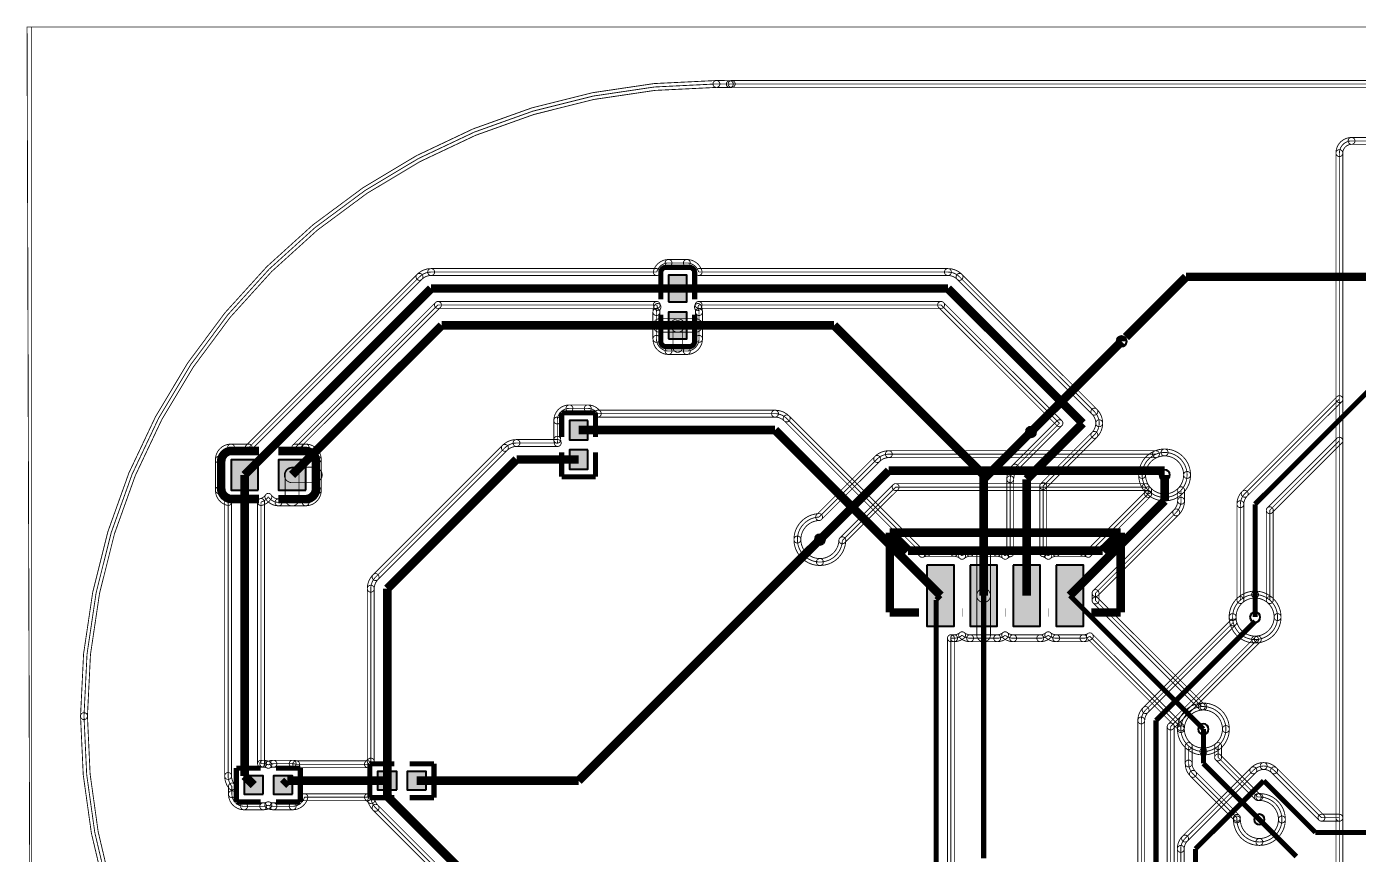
# Model space of a CAD drawing. Header units: millimetres. Extents: x -20.3 to 71.3, y -20.5 to 20.3.
# Drawn here: x -20.33 to 18.89, y -4.05 to 20.33 of the extents above; entities that cross this region are included whole.
import ezdxf

# ---------------------------------------------------------------- set-up
doc = ezdxf.new("R2010")
doc.units = ezdxf.units.MM
for name, color, linetype, true_color in [('Bottom Layer', 7, 'Continuous', 0x0000ff), ('Hole Layer', 7, 'Continuous', 0x222222), ('Top Layer', 7, 'Continuous', 0xff0000), ('Top Silkscreen Layer', 7, 'Continuous', 0xffcc00)]:
    doc.layers.add(name, color=color, linetype=linetype, true_color=true_color)

msp = doc.modelspace()

# ---------------------------------------------------------------- hatches: boundary and pattern name
at = {"layer": 'Top Layer'}
for points in [[(-1.413, 12.215), (-0.873, 12.215), (-0.873, 13.005), (-1.413, 13.005)], [(-1.413, 11.125), (-0.873, 11.125), (-0.873, 11.915), (-1.413, 11.915)], [(-3.794, 8.717), (-4.334, 8.717), (-4.334, 8.151), (-3.794, 8.151)], [(-3.794, 7.851), (-4.334, 7.851), (-4.334, 7.285), (-3.794, 7.285)], [(-13.508, 6.662), (-13.508, 7.562), (-14.308, 7.562), (-14.308, 6.662)], [(-12.108, 6.662), (-12.108, 7.562), (-12.908, 7.562), (-12.908, 6.662)], [(6.204, 4.456), (6.204, 2.656), (7.004, 2.656), (7.004, 4.456)], [(7.474, 4.456), (7.474, 2.656), (8.274, 2.656), (8.274, 4.456)], [(8.744, 4.456), (8.744, 2.656), (9.544, 2.656), (9.544, 4.456)], [(10.014, 4.456), (10.014, 2.656), (10.814, 2.656), (10.814, 4.456)], [(-13.358, -2.302), (-13.358, -1.762), (-13.924, -1.762), (-13.924, -2.302)], [(-12.492, -2.302), (-12.492, -1.762), (-13.058, -1.762), (-13.058, -2.302)], [(-9.421, -2.175), (-9.421, -1.635), (-9.987, -1.635), (-9.987, -2.175)], [(-8.555, -2.175), (-8.555, -1.635), (-9.121, -1.635), (-9.121, -2.175)]]:
    msp.add_hatch(color=256, dxfattribs=at).paths.add_polyline_path(points)

# ---------------------------------------------------------------- linework, layer by layer
at = {"layer": 'Bottom Layer', "const_width": 0.0254}
msp.add_lwpolyline([(-20.32, 20.32), (71.12, 20.32), (71.12, -20.193), (71.247, -20.32), (-20.066, -20.32), (-20.193, -20.447)], close=True, dxfattribs=at)
for points in [[(-18.744, 0, -0.414188), (-0.002, 18.743, -1), (-0.002, 18.54, 0.414188), (-18.54, 0, -1)], [(0, -18.642, -0.414214), (-18.642, 0, -0.414188), (-0.002, 18.642), (0.392, 18.638), (0.392, 18.638, 0.0013), (0.393, 18.638), (0.393, 18.638, 0.0013), (0.395, 18.638, 0.037953), (0.449, 18.642), (49.999, 18.642), (50.166, 18.641, -0.411609), (68.642, 0, -0.414214), (50, -18.642, -0.000105), (49.992, -18.642), (49.96, -18.642), (49.96, -18.642, 0.000262), (49.96, -18.642, 0.004211), (49.954, -18.642), (0, -18.642)], [(-0.003, 18.54, -1), (-0.001, 18.743), (0.393, 18.739, -1), (0.39, 18.536)], [(0.39, 18.536, -1), (0.393, 18.739), (0.393, 18.739, -1), (0.39, 18.536)], [(0.393, 18.536, -0.0013), (0.39, 18.536, -1), (0.393, 18.739, 0.0013), (0.394, 18.739, -1)], [(0.393, 18.536, -1), (0.394, 18.739), (0.394, 18.739, -1), (0.393, 18.536)], [(0.395, 18.536, -0.0013), (0.393, 18.536, -1), (0.394, 18.739, 0.0013), (0.395, 18.739, -1)], [(0.465, 18.541, -0.037953), (0.395, 18.536, -1), (0.395, 18.739, 0.037953), (0.434, 18.742, -1)], [(0.449, 18.54, -1), (0.449, 18.743), (49.999, 18.743, -1), (49.999, 18.54)], [(18.258, 16.603, -0.414214), (18.718, 17.063, -1), (18.718, 16.86, 0.414214), (18.461, 16.603, -1)], [(18.718, 16.86, -1), (18.718, 17.063), (40.718, 17.063, -1), (40.718, 16.86)], [(18.718, 16.86, -1), (18.718, 17.063), (18.718, 17.063, -1), (18.718, 16.86)], [(18.461, 16.603, -1), (18.258, 16.603), (18.258, 16.603, -1), (18.461, 16.603)], [(18.258, 16.603, -1), (18.461, 16.603), (18.461, -11.454, -1), (18.258, -11.454)], [(12.915, 7.818, -0.098826), (13.208, 7.877, -1), (13.208, 7.673, 0.098826), (12.993, 7.63, -1)], [(13.208, 7.877, -0.414214), (13.973, 7.112, -1), (13.769, 7.112, 0.414214), (13.208, 7.673, -1)], [(3.048, 4.544, 0.403833), (3.711, 5.183), (5.281, 6.754), (12.65, 6.754, 0.255366), (13.208, 6.449, 0.414214), (13.871, 7.112, 0.414214), (13.208, 7.775, 0.098826), (12.954, 7.724), (5.08, 7.724), (5.08, 7.724, 0.198912), (4.737, 7.582), (4.737, 7.582), (3.024, 5.87, 0.403833), (2.385, 5.207, 0.414214)], [(3.096, 5.798, -1), (2.953, 5.941), (4.665, 7.654, -1), (4.809, 7.51)], [(4.665, 7.654, -0.198912), (5.08, 7.826, -1), (5.08, 7.623, 0.198912), (4.809, 7.51, -1)], [(4.809, 7.51, -1), (4.665, 7.654), (4.665, 7.654, -1), (4.809, 7.51)], [(5.08, 7.623, -1), (5.08, 7.826), (12.954, 7.826, -1), (12.954, 7.623)], [(5.08, 7.623, -1), (5.08, 7.826), (5.08, 7.826, -1), (5.08, 7.623)], [(13.973, 7.112, -0.414214), (13.208, 6.347, -1), (13.208, 6.551, 0.414214), (13.769, 7.112, -1)], [(3.782, 5.112, -1), (3.639, 5.255), (5.209, 6.826, -1), (5.353, 6.682)], [(5.281, 6.652, -1), (5.281, 6.855), (12.65, 6.855, -1), (12.65, 6.652)], [(13.208, 6.347, -0.255366), (12.565, 6.699, -1), (12.736, 6.809, 0.255366), (13.208, 6.551, -1)], [(2.283, 5.207, -0.403833), (3.021, 5.971, -1), (3.028, 5.768, 0.403833), (2.487, 5.207, -1)], [(3.048, 4.442, -0.414214), (2.283, 5.207, -1), (2.487, 5.207, 0.414214), (3.048, 4.646, -1)], [(3.812, 5.18, -0.403833), (3.048, 4.442, -1), (3.048, 4.646, 0.403833), (3.609, 5.187, -1)], [(12.291, -5.715, 0.414214), (12.954, -6.378, 0.414214), (13.617, -5.715, 0.218054), (13.387, -5.213), (13.387, -0.306), (15.957, 2.263, 0.378482), (16.538, 2.921, 0.414214), (15.875, 3.584, 0.414214), (15.212, 2.921, 0.060322), (15.231, 2.763), (12.648, 0.179), (12.648, 0.179, 0.198912), (12.521, -0.127), (12.521, -5.213, 0.218054)], [(15.11, 2.921, -0.414214), (15.875, 3.686, -1), (15.875, 3.482, 0.414214), (15.314, 2.921, -1)], [(15.875, 3.686, -0.414214), (16.64, 2.921, -1), (16.436, 2.921, 0.414214), (15.875, 3.482, -1)], [(12.72, 0.107, -1), (12.576, 0.251), (15.159, 2.835, -1), (15.303, 2.691)], [(15.133, 2.739, -0.060322), (15.11, 2.921, -1), (15.314, 2.921, 0.060322), (15.33, 2.787, -1)], [(16.64, 2.921, -0.378482), (15.969, 2.162, -1), (15.944, 2.364, 0.378482), (16.436, 2.921, -1)], [(13.459, -0.378, -1), (13.315, -0.235), (15.885, 2.335, -1), (16.029, 2.191)], [(13.586, -0.381, -0.414214), (14.351, 0.384, -1), (14.351, 0.18, 0.414214), (13.79, -0.381, -1)], [(14.351, 0.384, -0.414214), (15.116, -0.381, -1), (14.912, -0.381, 0.414214), (14.351, 0.18, -1)], [(0, -18.743, -0.414214), (-18.744, 0, -1), (-18.54, 0, 0.414214), (0, -18.54, -1)], [(12.419, -0.127, -0.198912), (12.576, 0.251, -1), (12.72, 0.107, 0.198912), (12.622, -0.127, -1)], [(12.72, 0.107, -1), (12.576, 0.251), (12.576, 0.251, -1), (12.72, 0.107)], [(15.339, -3.048, 0.414214), (16.002, -3.711, 0.414214), (16.665, -3.048, 0.414214), (16.002, -2.385, 0.018345), (15.953, -2.387), (14.784, -1.218), (14.784, -0.883, 0.218054), (15.014, -0.381, 0.414214), (14.351, 0.282, 0.414214), (13.688, -0.381, 0.218054), (13.918, -0.883), (13.918, -1.397), (13.918, -1.397, 0.198912), (14.045, -1.703), (14.045, -1.703), (15.341, -2.999, 0.018345)], [(12.419, -0.127, -1), (12.622, -0.127), (12.622, -5.213, -1), (12.419, -5.213)], [(13.489, -5.213, -1), (13.286, -5.213), (13.286, -0.306, -1), (13.489, -0.306)], [(13.851, -0.96, -0.218054), (13.586, -0.381, -1), (13.79, -0.381, 0.218054), (13.984, -0.806, -1)], [(15.116, -0.381, -0.218054), (14.851, -0.96, -1), (14.718, -0.806, 0.218054), (14.912, -0.381, -1)], [(13.816, -0.883, -1), (14.019, -0.883), (14.019, -1.397, -1), (13.816, -1.397)], [(14.886, -1.218, -1), (14.683, -1.218), (14.683, -0.883, -1), (14.886, -0.883)], [(14.712, -1.289, -1), (14.856, -1.146), (16.025, -2.315, -1), (15.882, -2.459)], [(13.816, -1.397, -1), (14.019, -1.397), (14.019, -1.397, -1), (13.816, -1.397)], [(13.973, -1.775, -0.198912), (13.816, -1.397, -1), (14.019, -1.397, 0.198912), (14.117, -1.631, -1)], [(13.973, -1.775, -1), (14.117, -1.631), (14.117, -1.631, -1), (13.973, -1.775)], [(13.973, -1.775, -1), (14.117, -1.631), (15.413, -2.928, -1), (15.269, -3.071)], [(15.946, -2.286, -0.018345), (16.002, -2.283, -1), (16.002, -2.487, 0.018345), (15.961, -2.488, -1)], [(16.002, -2.283, -0.414214), (16.767, -3.048, -1), (16.563, -3.048, 0.414214), (16.002, -2.487, -1)], [(15.237, -3.048, -0.018345), (15.24, -2.992, -1), (15.442, -3.007, 0.018345), (15.441, -3.048, -1)], [(16.002, -3.813, -0.414214), (15.237, -3.048, -1), (15.441, -3.048, 0.414214), (16.002, -3.609, -1)], [(16.767, -3.048, -0.414214), (16.002, -3.813, -1), (16.002, -3.609, 0.414214), (16.563, -3.048, -1)]]:
    msp.add_lwpolyline(points, format="xyb", close=True, dxfattribs=at)
msp.add_lwpolyline([(40.718, 16.961), (18.718, 16.961), (18.718, 16.961, 0.414214), (18.36, 16.603), (18.36, 16.603), (18.36, -11.454, 0.190249)], format="xyb", dxfattribs=at)
at = {"layer": 'Bottom Layer'}
for points, const_width in [([(9.271, 8.382), (11.938, 11.049)], 0.254), ([(11.938, 11.049), (11.938, 11.176)], 0.254), ([(3.048, 5.207), (5.08, 7.239)], 0.254), ([(5.08, 7.239), (13.208, 7.239)], 0.254), ([(12.954, -0.127), (15.875, 2.794)], 0.15), ([(12.954, -5.715), (12.954, -0.127)], 0.15), ([(14.351, -1.397), (14.351, -0.381)], 0.15), ([(16.002, -3.048), (14.351, -1.397)], 0.15)]:
    msp.add_lwpolyline(points, dxfattribs=dict(at, const_width=const_width))
at = {"layer": 'Hole Layer'}
for points in [[(11.786, 11.049, 1), (12.09, 11.049, 1)], [(9.119, 8.382, 1), (9.423, 8.382, 1)], [(13.056, 7.112, 1), (13.36, 7.112, 1)], [(15.723, 2.921, 1), (16.027, 2.921, 1)], [(14.199, -0.381, 1), (14.503, -0.381, 1)], [(15.85, -3.048, 1), (16.154, -3.048, 1)]]:
    msp.add_lwpolyline(points, format="xyb", close=True, dxfattribs=at)
msp.add_lwpolyline([(2.896, 5.207, 1), (3.2, 5.207), (3.2, 5.207, 1), (2.896, 5.207)], format="xyb", dxfattribs=at)
at = {"layer": 'Top Layer', "const_width": 0.0254}
msp.add_lwpolyline([(-20.193, 20.32), (71.247, 20.32), (71.247, -20.32), (-20.066, -20.32), (-20.193, -20.447)], close=True, dxfattribs=at)
for points in [[(-18.744, 0, -0.414188), (-0.002, 18.743, -1), (-0.002, 18.54, 0.414188), (-18.54, 0, -1)], [(0, -18.642, -0.414214), (-18.642, 0, -0.414188), (-0.002, 18.642), (0.392, 18.638), (0.392, 18.638, 0.0013), (0.393, 18.638), (0.393, 18.638, 0.0013), (0.395, 18.638, 0.037953), (0.449, 18.642), (49.999, 18.642), (50.166, 18.641, -0.411609), (68.642, 0, -0.414214), (50, -18.642, -0.000105), (49.992, -18.642), (49.96, -18.642), (49.96, -18.642, 0.000262), (49.96, -18.642, 0.004211), (49.954, -18.642), (0, -18.642)], [(-0.003, 18.54, -1), (-0.001, 18.743), (0.393, 18.739, -1), (0.39, 18.536)], [(0.39, 18.536, -1), (0.393, 18.739), (0.393, 18.739, -1), (0.39, 18.536)], [(0.393, 18.536, -0.0013), (0.39, 18.536, -1), (0.393, 18.739, 0.0013), (0.394, 18.739, -1)], [(0.393, 18.536, -1), (0.394, 18.739), (0.394, 18.739, -1), (0.393, 18.536)], [(0.395, 18.536, -0.0013), (0.393, 18.536, -1), (0.394, 18.739, 0.0013), (0.395, 18.739, -1)], [(0.465, 18.541, -0.037953), (0.395, 18.536, -1), (0.395, 18.739, 0.037953), (0.434, 18.742, -1)], [(0.449, 18.54, -1), (0.449, 18.743), (49.999, 18.743, -1), (49.999, 18.54)], [(18.258, 16.603, -0.414214), (18.718, 17.063, -1), (18.718, 16.86, 0.414214), (18.461, 16.603, -1)], [(18.718, 16.86, -1), (18.718, 17.063), (40.718, 17.063, -1), (40.718, 16.86)], [(18.718, 16.86, -1), (18.718, 17.063), (18.718, 17.063, -1), (18.718, 16.86)], [(18.461, 16.603, -1), (18.258, 16.603), (18.258, 16.603, -1), (18.461, 16.603)], [(18.258, 16.603, -1), (18.461, 16.603), (18.461, 9.348, -1), (18.258, 9.348)], [(-1.858, 13.121, -0.341548), (-1.413, 13.465, -1), (-1.413, 13.262, 0.341548), (-1.661, 13.07, -1)], [(-1.413, 13.262, -1), (-1.413, 13.465), (-0.873, 13.465, -1), (-0.873, 13.262)], [(-1.413, 13.262, -1), (-1.413, 13.465), (-1.413, 13.465, -1), (-1.413, 13.262)], [(-0.873, 13.465, -0.341548), (-0.428, 13.121, -1), (-0.625, 13.07, 0.341548), (-0.873, 13.262, -1)], [(-13.714, 7.848, -1), (-13.858, 7.992), (-8.825, 13.025, -1), (-8.681, 12.881)], [(-8.825, 13.025, -0.198912), (-8.41, 13.197, -1), (-8.41, 12.994, 0.198912), (-8.681, 12.881, -1)], [(-8.681, 12.881, -1), (-8.825, 13.025), (-8.825, 13.025, -1), (-8.681, 12.881)], [(-8.41, 12.994, -1), (-8.41, 13.197), (-1.76, 13.197, -1), (-1.76, 12.994)], [(-8.41, 12.994, -1), (-8.41, 13.197), (-8.41, 13.197, -1), (-8.41, 12.994)], [(-0.526, 12.994, -1), (-0.526, 13.197), (6.821, 13.197, -1), (6.821, 12.994)], [(6.821, 13.197, -0.198912), (7.236, 13.025, -1), (7.092, 12.881, 0.198912), (6.821, 12.994, -1)], [(6.821, 12.994, -1), (6.821, 13.197), (6.821, 13.197, -1), (6.821, 12.994)], [(7.092, 12.881, -1), (7.236, 13.025), (11.21, 9.051, -1), (11.066, 8.907)], [(7.092, 12.881, -1), (7.236, 13.025), (7.236, 13.025, -1), (7.092, 12.881)], [(-12.342, 7.848, -1), (-12.486, 7.992), (-8.281, 12.197, -1), (-8.137, 12.053)], [(-8.209, 12.023, -1), (-8.209, 12.227), (-1.76, 12.227, -1), (-1.76, 12.023)], [(-1.873, 11.915, -0.108489), (-1.83, 12.108, -1), (-1.646, 12.022, 0.108489), (-1.67, 11.915, -1)], [(-1.83, 12.022, -0.044527), (-1.858, 12.099, -1), (-1.661, 12.151, 0.044527), (-1.646, 12.108, -1)], [(-0.428, 12.099, -0.044527), (-0.456, 12.022, -1), (-0.64, 12.108, 0.044527), (-0.625, 12.151, -1)], [(-0.456, 12.108, -0.108489), (-0.413, 11.915, -1), (-0.616, 11.915, 0.108489), (-0.64, 12.022, -1)], [(-0.526, 12.023, -1), (-0.526, 12.227), (6.62, 12.227, -1), (6.62, 12.023)], [(6.548, 12.053, -1), (6.692, 12.197), (10.181, 8.708, -1), (10.037, 8.564)], [(-13.058, -1.404, 0.108449), (-13.208, -1.437, 0.108449), (-13.358, -1.404), (-13.358, -1.404), (-13.423, -1.404), (-13.423, 6.314, 0.190548), (-13.208, 6.466, 0.253508), (-12.908, 6.304), (-12.908, 6.304), (-12.108, 6.304), (-12.108, 6.304, 0.414214), (-11.75, 6.662), (-11.75, 7.562, 0.414214), (-12.108, 7.92), (-12.108, 7.92), (-12.414, 7.92), (-8.209, 12.125), (-1.76, 12.125, 0.044527), (-1.738, 12.065, 0.108489), (-1.771, 11.915), (-1.771, 11.125, 0.414214), (-1.413, 10.767), (-0.873, 10.767), (-0.873, 10.767, 0.414214), (-0.515, 11.125), (-0.515, 11.915, 0.108489), (-0.548, 12.065, 0.044527), (-0.526, 12.125), (6.62, 12.125), (10.109, 8.636), (8.801, 7.328), (8.801, 7.328, 0.198912), (8.659, 6.985), (8.659, 6.985), (8.659, 4.804, 0.119491), (8.509, 4.726, 0.180866), (8.274, 4.814), (8.274, 4.814), (7.474, 4.814), (7.474, 4.814, 0.180866), (7.239, 4.726, 0.180866), (7.004, 4.814), (7.004, 4.814), (6.204, 4.814), (6.204, 4.814, 0.102648), (6.062, 4.785), (2.069, 8.777), (2.069, 8.777, 0.198912), (1.726, 8.919), (1.726, 8.919), (-3.498, 8.919, 0.247475), (-3.794, 9.075), (-4.334, 9.075), (-4.334, 9.075, 0.414214), (-4.692, 8.717), (-4.692, 8.151, 0.069177), (-4.679, 8.053), (-5.894, 8.053), (-5.894, 8.053, 0.198912), (-6.237, 7.911), (-6.237, 7.911), (-10.047, 4.101), (-10.047, 4.101, 0.198912), (-10.189, 3.758), (-10.189, 3.758), (-10.189, -1.339, 0.081705), (-10.273, -1.42), (-12.387, -1.42, 0.075155), (-12.492, -1.404), (-12.492, -1.404), (-13.058, -1.404)], [(-1.67, 11.125, -1), (-1.873, 11.125), (-1.873, 11.915, -1), (-1.67, 11.915)], [(-0.413, 11.125, -1), (-0.616, 11.125), (-0.616, 11.915, -1), (-0.413, 11.915)], [(-1.672, 11.32, -1), (-1.672, 11.72), (-1.143, 11.72, -1), (-1.143, 11.32)], [(-1.143, 11.32, -1), (-1.143, 11.72), (-0.614, 11.72, -1), (-0.614, 11.32)], [(-1.281, 11.52, -1), (-1.005, 11.52), (-1.005, 10.866, -1), (-1.281, 10.866)], [(-1.413, 10.665, -0.414214), (-1.873, 11.125, -1), (-1.67, 11.125, 0.414214), (-1.413, 10.868, -1)], [(-0.413, 11.125, -0.414214), (-0.873, 10.665, -1), (-0.873, 10.868, 0.414214), (-0.616, 11.125, -1)], [(-1.413, 10.665, -1), (-1.413, 10.868), (-0.873, 10.868, -1), (-0.873, 10.665)], [(-0.873, 10.665, -1), (-0.873, 10.868), (-0.873, 10.868, -1), (-0.873, 10.665)], [(15.641, 6.485, -1), (15.497, 6.628), (18.288, 9.419, -1), (18.432, 9.276)], [(-4.794, 8.717, -0.414214), (-4.334, 9.176, -1), (-4.334, 8.973, 0.414214), (-4.591, 8.717, -1)], [(-4.334, 8.973, -1), (-4.334, 9.176), (-3.794, 9.176, -1), (-3.794, 8.973)], [(-4.334, 8.973, -1), (-4.334, 9.176), (-4.334, 9.176, -1), (-4.334, 8.973)], [(-3.794, 9.176, -0.247475), (-3.415, 8.976, -1), (-3.582, 8.862, 0.247475), (-3.794, 8.973, -1)], [(-3.498, 8.817, -1), (-3.498, 9.021), (1.726, 9.021, -1), (1.726, 8.817)], [(1.726, 9.021, -0.198912), (2.141, 8.849, -1), (1.997, 8.705, 0.198912), (1.726, 8.817, -1)], [(1.726, 8.817, -1), (1.726, 9.021), (1.726, 9.021, -1), (1.726, 8.817)], [(11.21, 9.051, -0.198912), (11.382, 8.636, -1), (11.179, 8.636, 0.198912), (11.066, 8.907, -1)], [(11.066, 8.907, -1), (11.21, 9.051), (11.21, 9.051, -1), (11.066, 8.907)], [(-4.591, 8.151, -1), (-4.794, 8.151), (-4.794, 8.717, -1), (-4.591, 8.717)], [(1.997, 8.705, -1), (2.141, 8.849), (6.133, 4.856, -1), (5.99, 4.713)], [(1.997, 8.705, -1), (2.141, 8.849), (2.141, 8.849, -1), (1.997, 8.705)], [(8.873, 7.256, -1), (8.729, 7.4), (10.037, 8.708, -1), (10.181, 8.564)], [(11.382, 8.636, -0.198912), (11.21, 8.221, -1), (11.066, 8.365, 0.198912), (11.179, 8.636, -1)], [(-4.776, 8.026, -0.069177), (-4.794, 8.151, -1), (-4.591, 8.151, 0.069177), (-4.581, 8.081, -1)], [(9.701, 6.712, -1), (9.557, 6.856), (11.066, 8.365, -1), (11.21, 8.221)], [(11.21, 8.221, -1), (11.066, 8.365), (11.066, 8.365, -1), (11.21, 8.221)], [(-14.768, 7.562, -0.414214), (-14.308, 8.022, -1), (-14.308, 7.819, 0.414214), (-14.565, 7.562, -1)], [(-14.308, 7.819, -1), (-14.308, 8.022), (-13.786, 8.022, -1), (-13.786, 7.819)], [(-14.308, 7.819, -1), (-14.308, 8.022), (-14.308, 8.022, -1), (-14.308, 7.819)], [(-12.414, 7.819, -1), (-12.414, 8.022), (-12.108, 8.022, -1), (-12.108, 7.819)], [(-12.108, 8.022, -0.414214), (-11.648, 7.562, -1), (-11.851, 7.562, 0.414214), (-12.108, 7.819, -1)], [(-12.108, 7.819, -1), (-12.108, 8.022), (-12.108, 8.022, -1), (-12.108, 7.819)], [(-9.975, 4.029, -1), (-10.119, 4.173), (-6.309, 7.983, -1), (-6.165, 7.839)], [(-6.309, 7.983, -0.198912), (-5.894, 8.155, -1), (-5.894, 7.952, 0.198912), (-6.165, 7.839, -1)], [(-6.165, 7.839, -1), (-6.309, 7.983), (-6.309, 7.983, -1), (-6.165, 7.839)], [(-5.894, 7.952, -1), (-5.894, 8.155), (-4.679, 8.155, -1), (-4.679, 7.952)], [(-5.894, 7.952, -1), (-5.894, 8.155), (-5.894, 8.155, -1), (-5.894, 7.952)], [(12.443, 7.112, -0.414214), (13.208, 7.877, -1), (13.208, 7.673, 0.414214), (12.647, 7.112, -1)], [(13.208, 7.877, -0.414214), (13.973, 7.112, -1), (13.769, 7.112, 0.414214), (13.208, 7.673, -1)], [(16.38, 5.999, -1), (16.236, 6.143), (18.288, 8.194, -1), (18.432, 8.051)], [(18.258, 8.122, -1), (18.461, 8.122), (18.461, -2.996, -1), (18.258, -2.996)], [(-14.565, 6.662, -1), (-14.768, 6.662), (-14.768, 7.562, -1), (-14.565, 7.562)], [(-11.648, 6.662, -1), (-11.851, 6.662), (-11.851, 7.562, -1), (-11.648, 7.562)], [(-12.508, 6.884, -1), (-12.508, 7.34), (-11.849, 7.34, -1), (-11.849, 6.884)], [(-12.305, 6.403, -1), (-12.711, 6.403), (-12.711, 7.112, -1), (-12.305, 7.112)], [(8.557, 6.985, -0.198912), (8.729, 7.4, -1), (8.873, 7.256, 0.198912), (8.76, 6.985, -1)], [(8.557, 6.985, -1), (8.76, 6.985), (8.76, 6.985, -1), (8.557, 6.985)], [(8.557, 6.985, -1), (8.76, 6.985), (8.76, 4.804, -1), (8.557, 4.804)], [(8.873, 7.256, -1), (8.729, 7.4), (8.729, 7.4, -1), (8.873, 7.256)], [(12.649, 6.591, -0.189684), (12.443, 7.112, -1), (12.647, 7.112, 0.189684), (12.797, 6.729, -1)], [(13.973, 7.112, -0.189684), (13.768, 6.591, -1), (13.619, 6.729, 0.189684), (13.769, 7.112, -1)], [(-14.417, 6.215, -0.345514), (-14.768, 6.662, -1), (-14.565, 6.662, 0.345514), (-14.369, 6.413, -1)], [(-11.648, 6.662, -0.414214), (-12.108, 6.202, -1), (-12.108, 6.405, 0.414214), (-11.851, 6.662, -1)], [(9.731, 4.804, -1), (9.528, 4.804), (9.528, 6.784, -1), (9.731, 6.784)], [(12.621, 6.66, -1), (12.824, 6.66), (12.824, 6.551, -1), (12.621, 6.551)], [(13.795, 6.35, -1), (13.592, 6.35), (13.592, 6.66, -1), (13.795, 6.66)], [(15.34, 6.25, -0.198912), (15.497, 6.628, -1), (15.641, 6.485, 0.198912), (15.543, 6.25, -1)], [(15.641, 6.485, -1), (15.497, 6.628), (15.497, 6.628, -1), (15.641, 6.485)], [(-14.495, 6.314, -1), (-14.292, 6.314), (-14.292, -1.765, -1), (-14.495, -1.765)], [(-13.123, 6.411, -0.190548), (-13.399, 6.215, -1), (-13.447, 6.413, 0.190548), (-13.293, 6.522, -1)], [(-13.525, 6.314, -1), (-13.321, 6.314), (-13.321, -1.404, -1), (-13.525, -1.404)], [(-12.908, 6.202, -0.253508), (-13.293, 6.411, -1), (-13.123, 6.522, 0.253508), (-12.908, 6.405, -1)], [(-12.908, 6.202, -1), (-12.908, 6.405), (-12.908, 6.405, -1), (-12.908, 6.202)], [(-12.908, 6.202, -1), (-12.908, 6.405), (-12.108, 6.405, -1), (-12.108, 6.202)], [(-12.108, 6.202, -1), (-12.108, 6.405), (-12.108, 6.405, -1), (-12.108, 6.202)], [(11.028, 4.713, -1), (10.885, 4.856), (12.651, 6.623, -1), (12.795, 6.479)], [(13.795, 6.35, -0.198912), (13.623, 5.935, -1), (13.479, 6.079, 0.198912), (13.592, 6.35, -1)], [(13.795, 6.35, -1), (13.592, 6.35), (13.592, 6.35, -1), (13.795, 6.35)], [(15.34, 6.25, -1), (15.543, 6.25), (15.543, 3.423, -1), (15.34, 3.423)], [(11.244, 3.556, -1), (11.1, 3.7), (13.479, 6.079, -1), (13.623, 5.935)], [(13.623, 5.935, -1), (13.479, 6.079), (13.479, 6.079, -1), (13.623, 5.935)], [(16.41, 3.423, -1), (16.207, 3.423), (16.207, 6.071, -1), (16.41, 6.071)], [(6.021, 4.878, -0.102648), (6.204, 4.916, -1), (6.204, 4.713, 0.102648), (6.102, 4.691, -1)], [(6.204, 4.713, -1), (6.204, 4.916), (7.004, 4.916, -1), (7.004, 4.713)], [(6.204, 4.713, -1), (6.204, 4.916), (6.204, 4.916, -1), (6.204, 4.713)], [(7.004, 4.916, -0.180866), (7.306, 4.803, -1), (7.172, 4.65, 0.180866), (7.004, 4.713, -1)], [(7.004, 4.713, -1), (7.004, 4.916), (7.004, 4.916, -1), (7.004, 4.713)], [(7.172, 4.803, -0.180866), (7.474, 4.916, -1), (7.474, 4.713, 0.180866), (7.306, 4.65, -1)], [(7.474, 4.713, -1), (7.474, 4.916), (8.274, 4.916, -1), (8.274, 4.713)], [(7.474, 4.713, -1), (7.474, 4.916), (7.474, 4.916, -1), (7.474, 4.713)], [(8.077, 3.556, -1), (7.671, 3.556), (7.671, 4.715, -1), (8.077, 4.715)], [(8.274, 4.916, -0.180866), (8.576, 4.803, -1), (8.442, 4.65, 0.180866), (8.274, 4.713, -1)], [(8.274, 4.713, -1), (8.274, 4.916), (8.274, 4.916, -1), (8.274, 4.713)], [(8.442, 4.803, -0.119491), (8.635, 4.903, -1), (8.683, 4.705, 0.119491), (8.576, 4.65, -1)], [(9.653, 4.903, -0.119491), (9.846, 4.803, -1), (9.712, 4.65, 0.119491), (9.605, 4.705, -1)], [(9.712, 4.803, -0.180866), (10.014, 4.916, -1), (10.014, 4.713, 0.180866), (9.846, 4.65, -1)], [(10.014, 4.713, -1), (10.014, 4.916), (10.814, 4.916, -1), (10.814, 4.713)], [(10.014, 4.713, -1), (10.014, 4.916), (10.014, 4.916, -1), (10.014, 4.713)], [(10.814, 4.916, -0.102648), (10.997, 4.878, -1), (10.916, 4.691, 0.102648), (10.814, 4.713, -1)], [(10.814, 4.713, -1), (10.814, 4.916), (10.814, 4.916, -1), (10.814, 4.713)], [(-10.291, 3.758, -0.198912), (-10.119, 4.173, -1), (-9.975, 4.029, 0.198912), (-10.087, 3.758, -1)], [(-9.975, 4.029, -1), (-10.119, 4.173), (-10.119, 4.173, -1), (-9.975, 4.029)], [(-10.291, 3.758, -1), (-10.087, 3.758), (-10.087, 3.758, -1), (-10.291, 3.758)], [(-10.087, -1.339, -1), (-10.291, -1.339), (-10.291, 3.758, -1), (-10.087, 3.758)], [(7.671, 3.556, -1), (8.077, 3.556), (8.077, 2.397, -1), (7.671, 2.397)], [(11.274, 3.41, -1), (11.071, 3.41), (11.071, 3.628, -1), (11.274, 3.628)], [(15.11, 2.921, -0.218054), (15.376, 3.5, -1), (15.508, 3.346, 0.218054), (15.314, 2.921, -1)], [(16.375, 3.5, -0.218054), (16.64, 2.921, -1), (16.436, 2.921, 0.218054), (16.242, 3.346, -1)], [(11.1, 3.339, -1), (11.244, 3.482), (14.374, 0.352, -1), (14.231, 0.208)], [(15.875, 2.156, -0.414214), (15.11, 2.921, -1), (15.314, 2.921, 0.414214), (15.875, 2.36, -1)], [(16.64, 2.921, -0.414214), (15.875, 2.156, -1), (15.875, 2.36, 0.414214), (16.436, 2.921, -1)], [(7.012, -5.721, -1), (6.809, -5.721), (6.809, 2.298, -1), (7.012, 2.298)], [(6.91, 2.196, -1), (6.91, 2.399), (7.004, 2.399, -1), (7.004, 2.196)], [(7.306, 2.309, -0.180866), (7.004, 2.196, -1), (7.004, 2.399, 0.180866), (7.172, 2.462, -1)], [(7.004, 2.196, -1), (7.004, 2.399), (7.004, 2.399, -1), (7.004, 2.196)], [(7.474, 2.196, -0.180866), (7.172, 2.309, -1), (7.306, 2.462, 0.180866), (7.474, 2.399, -1)], [(7.474, 2.196, -1), (7.474, 2.399), (7.474, 2.399, -1), (7.474, 2.196)], [(7.474, 2.196, -1), (7.474, 2.399), (8.274, 2.399, -1), (8.274, 2.196)], [(8.576, 2.309, -0.180866), (8.274, 2.196, -1), (8.274, 2.399, 0.180866), (8.442, 2.462, -1)], [(8.274, 2.196, -1), (8.274, 2.399), (8.274, 2.399, -1), (8.274, 2.196)], [(8.744, 2.196, -0.180866), (8.442, 2.309, -1), (8.576, 2.462, 0.180866), (8.744, 2.399, -1)], [(8.744, 2.196, -1), (8.744, 2.399), (8.744, 2.399, -1), (8.744, 2.196)], [(8.744, 2.196, -1), (8.744, 2.399), (9.544, 2.399, -1), (9.544, 2.196)], [(9.846, 2.309, -0.180866), (9.544, 2.196, -1), (9.544, 2.399, 0.180866), (9.712, 2.462, -1)], [(9.544, 2.196, -1), (9.544, 2.399), (9.544, 2.399, -1), (9.544, 2.196)], [(10.014, 2.196, -0.180866), (9.712, 2.309, -1), (9.846, 2.462, 0.180866), (10.014, 2.399, -1)], [(10.014, 2.196, -1), (10.014, 2.399), (10.014, 2.399, -1), (10.014, 2.196)], [(10.014, 2.196, -1), (10.014, 2.399), (10.814, 2.399, -1), (10.814, 2.196)], [(11.059, 2.267, -0.141248), (10.814, 2.196, -1), (10.814, 2.399, 0.141248), (10.951, 2.439, -1)], [(10.814, 2.196, -1), (10.814, 2.399), (10.814, 2.399, -1), (10.814, 2.196)], [(10.933, 2.281, -1), (11.076, 2.425), (13.762, -0.261, -1), (13.618, -0.404)], [(14.295, 0.381, -0.018345), (14.351, 0.384, -1), (14.351, 0.18, 0.018345), (14.31, 0.179, -1)], [(14.351, 0.384, -0.414214), (15.116, -0.381, -1), (14.912, -0.381, 0.414214), (14.351, 0.18, -1)], [(0, -18.743, -0.414214), (-18.744, 0, -1), (-18.54, 0, 0.414214), (0, -18.54, -1)], [(13.586, -0.381, -0.018345), (13.589, -0.325, -1), (13.791, -0.34, 0.018345), (13.79, -0.381, -1)], [(14.351, -1.146, -0.414214), (13.586, -0.381, -1), (13.79, -0.381, 0.414214), (14.351, -0.942, -1)], [(15.116, -0.381, -0.414214), (14.351, -1.146, -1), (14.351, -0.942, 0.414214), (14.912, -0.381, -1)], [(-13.423, -1.505, -1), (-13.423, -1.302), (-13.358, -1.302, -1), (-13.358, -1.505)], [(-13.358, -1.302, -0.108449), (-13.165, -1.345, -1), (-13.251, -1.529, 0.108449), (-13.358, -1.505, -1)], [(-13.358, -1.505, -1), (-13.358, -1.302), (-13.358, -1.302, -1), (-13.358, -1.505)], [(-13.251, -1.345, -0.108449), (-13.058, -1.302, -1), (-13.058, -1.505, 0.108449), (-13.165, -1.529, -1)], [(-13.058, -1.505, -1), (-13.058, -1.302), (-12.492, -1.302, -1), (-12.492, -1.505)], [(-13.058, -1.505, -1), (-13.058, -1.302), (-13.058, -1.302, -1), (-13.058, -1.505)], [(-12.492, -1.302, -0.075155), (-12.356, -1.323, -1), (-12.417, -1.517, 0.075155), (-12.492, -1.505, -1)], [(-12.492, -1.505, -1), (-12.492, -1.302), (-12.492, -1.302, -1), (-12.492, -1.505)], [(-12.387, -1.521, -1), (-12.387, -1.318), (-10.273, -1.318, -1), (-10.273, -1.521)], [(-10.354, -1.359, -0.081705), (-10.246, -1.256, -1), (-10.132, -1.423, 0.081705), (-10.192, -1.481, -1)], [(13.883, -3.682, -1), (13.739, -3.538), (15.751, -1.527, -1), (15.895, -1.671)], [(15.751, -1.527, -0.198912), (16.129, -1.37, -1), (16.129, -1.573, 0.198912), (15.895, -1.671, -1)], [(15.895, -1.671, -1), (15.751, -1.527), (15.751, -1.527, -1), (15.895, -1.671)], [(16.129, -1.37, -0.198912), (16.507, -1.527, -1), (16.363, -1.671, 0.198912), (16.129, -1.573, -1)], [(16.363, -1.671, -1), (16.507, -1.527), (17.904, -2.924, -1), (17.761, -3.068)], [(16.363, -1.671, -1), (16.507, -1.527), (16.507, -1.527, -1), (16.363, -1.671)], [(-14.495, -1.765, -1), (-14.292, -1.765), (-14.292, -1.765, -1), (-14.495, -1.765)], [(-14.36, -2.139, -0.174586), (-14.495, -1.765, -1), (-14.292, -1.765, 0.174586), (-14.204, -2.009, -1)], [(-14.18, -2.302, -1), (-14.383, -2.302), (-14.383, -2.074, -1), (-14.18, -2.074)], [(-13.924, -2.762, -0.414214), (-14.383, -2.302, -1), (-14.18, -2.302, 0.414214), (-13.924, -2.559, -1)], [(-12.047, -2.415, -0.343123), (-12.492, -2.762, -1), (-12.492, -2.559, 0.343123), (-12.244, -2.365, -1)], [(-12.145, -2.492, -1), (-12.145, -2.289), (-10.273, -2.289, -1), (-10.273, -2.492)], [(-10.227, -2.567, -0.094127), (-10.354, -2.451, -1), (-10.192, -2.329, 0.094127), (-10.121, -2.394, -1)], [(-13.924, -2.762, -1), (-13.924, -2.559), (-13.924, -2.559, -1), (-13.924, -2.762)], [(-13.924, -2.762, -1), (-13.924, -2.559), (-13.358, -2.559, -1), (-13.358, -2.762)], [(-13.165, -2.719, -0.108449), (-13.358, -2.762, -1), (-13.358, -2.559, 0.108449), (-13.251, -2.535, -1)], [(-13.358, -2.762, -1), (-13.358, -2.559), (-13.358, -2.559, -1), (-13.358, -2.762)], [(-13.058, -2.762, -0.108449), (-13.251, -2.719, -1), (-13.165, -2.535, 0.108449), (-13.058, -2.559, -1)], [(-13.058, -2.762, -1), (-13.058, -2.559), (-13.058, -2.559, -1), (-13.058, -2.762)], [(-13.058, -2.762, -1), (-13.058, -2.559), (-12.492, -2.559, -1), (-12.492, -2.762)], [(-12.492, -2.762, -1), (-12.492, -2.559), (-12.492, -2.559, -1), (-12.492, -2.762)], [(-10.119, -2.776, -0.135236), (-10.273, -2.505, -1), (-10.076, -2.455, 0.135236), (-9.975, -2.632, -1)], [(-10.119, -2.776, -1), (-9.975, -2.632), (-9.975, -2.632, -1), (-10.119, -2.776)], [(-10.119, -2.776, -1), (-9.975, -2.632), (-4.118, -8.489, -1), (-4.262, -8.633)], [(17.832, -3.097, -1), (17.832, -2.894), (18.36, -2.894, -1), (18.36, -3.097)], [(13.583, -3.916, -0.198912), (13.739, -3.538, -1), (13.883, -3.682, 0.198912), (13.786, -3.916, -1)], [(13.883, -3.682, -1), (13.739, -3.538), (13.739, -3.538, -1), (13.883, -3.682)], [(13.583, -3.916, -1), (13.786, -3.916), (13.786, -4.647, -1), (13.583, -4.647)]]:
    msp.add_lwpolyline(points, format="xyb", close=True, dxfattribs=at)
for points in [[(40.718, 16.961), (18.718, 16.961), (18.718, 16.961, 0.414214), (18.36, 16.603), (18.36, 16.603), (18.36, 9.348), (15.569, 6.556), (15.569, 6.556, 0.198912), (15.442, 6.25), (15.442, 3.423, 0.218054), (15.212, 2.921, 0.414214), (15.875, 2.258, 0.414214), (16.538, 2.921, 0.218054), (16.308, 3.423), (16.308, 6.071), (18.36, 8.122), (18.36, -2.996), (17.832, -2.996), (16.435, -1.599), (16.435, -1.599, 0.198912), (16.129, -1.472, 0.198912), (15.823, -1.599), (15.823, -1.599), (13.811, -3.61), (13.811, -3.61, 0.198912), (13.684, -3.916), (13.684, -4.647)], [(6.91, -5.721), (6.91, 2.298), (7.004, 2.298), (7.004, 2.298, 0.180866), (7.239, 2.386, 0.180866), (7.474, 2.298), (7.474, 2.298), (8.274, 2.298), (8.274, 2.298, 0.180866), (8.509, 2.386, 0.180866), (8.744, 2.298), (8.744, 2.298), (9.544, 2.298), (9.544, 2.298, 0.180866), (9.779, 2.386, 0.180866), (10.014, 2.298), (10.014, 2.298), (10.814, 2.298), (10.814, 2.298, 0.141248), (11.005, 2.353), (13.69, -0.332, 0.018345), (13.688, -0.381, 0.414214), (14.351, -1.044, 0.414214), (15.014, -0.381, 0.414214), (14.351, 0.282, 0.018345), (14.302, 0.28), (11.172, 3.41), (11.172, 3.628), (13.551, 6.007), (13.551, 6.007, 0.198912), (13.693, 6.35), (13.693, 6.35), (13.693, 6.66, 0.189684), (13.871, 7.112, 0.414214), (13.208, 7.775, 0.414214), (12.545, 7.112, 0.189684), (12.723, 6.66), (12.723, 6.551), (10.957, 4.785, 0.102648), (10.814, 4.814), (10.814, 4.814), (10.014, 4.814), (10.014, 4.814, 0.180866), (9.779, 4.726, 0.119491), (9.629, 4.804), (9.629, 6.784), (11.138, 8.293), (11.138, 8.293, 0.198912), (11.28, 8.636, 0.198912), (11.138, 8.979), (11.138, 8.979), (7.164, 12.953), (7.164, 12.953, 0.198912), (6.821, 13.095), (6.821, 13.095), (-0.526, 13.095, 0.341548), (-0.873, 13.363), (-1.413, 13.363), (-1.413, 13.363, 0.341548), (-1.76, 13.095), (-8.41, 13.095), (-8.41, 13.095, 0.198912), (-8.753, 12.953), (-8.753, 12.953), (-13.786, 7.92), (-14.308, 7.92), (-14.308, 7.92, 0.414214), (-14.666, 7.562), (-14.666, 6.662, 0.345514), (-14.393, 6.314), (-14.393, -1.765), (-14.393, -1.765, 0.174586), (-14.282, -2.074), (-14.282, -2.302, 0.414214), (-13.924, -2.66), (-13.924, -2.66), (-13.358, -2.66), (-13.358, -2.66, 0.108449), (-13.208, -2.627, 0.108449), (-13.058, -2.66), (-13.058, -2.66), (-12.492, -2.66), (-12.492, -2.66, 0.343123), (-12.145, -2.39), (-10.273, -2.39, 0.094127), (-10.174, -2.48, 0.135236), (-10.047, -2.704), (-10.047, -2.704), (-4.19, -8.561)]]:
    msp.add_lwpolyline(points, format="xyb", dxfattribs=at)
at = {"layer": 'Top Layer'}
for points in [[(-1.413, 12.215), (-0.873, 12.215), (-0.873, 13.005), (-1.413, 13.005)], [(-1.413, 11.125), (-0.873, 11.125), (-0.873, 11.915), (-1.413, 11.915)], [(-3.794, 8.717), (-4.334, 8.717), (-4.334, 8.151), (-3.794, 8.151)], [(-3.794, 7.851), (-4.334, 7.851), (-4.334, 7.285), (-3.794, 7.285)], [(-13.508, 6.662), (-13.508, 7.562), (-14.308, 7.562), (-14.308, 6.662)], [(-12.108, 6.662), (-12.108, 7.562), (-12.908, 7.562), (-12.908, 6.662)], [(6.204, 4.456), (6.204, 2.656), (7.004, 2.656), (7.004, 4.456)], [(7.474, 4.456), (7.474, 2.656), (8.274, 2.656), (8.274, 4.456)], [(8.744, 4.456), (8.744, 2.656), (9.544, 2.656), (9.544, 4.456)], [(10.014, 4.456), (10.014, 2.656), (10.814, 2.656), (10.814, 4.456)], [(-13.358, -2.302), (-13.358, -1.762), (-13.924, -1.762), (-13.924, -2.302)], [(-12.492, -2.302), (-12.492, -1.762), (-13.058, -1.762), (-13.058, -2.302)], [(-9.421, -2.175), (-9.421, -1.635), (-9.987, -1.635), (-9.987, -2.175)], [(-8.555, -2.175), (-8.555, -1.635), (-9.121, -1.635), (-9.121, -2.175)]]:
    msp.add_lwpolyline(points, close=True, dxfattribs=at)
for points, const_width in [([(13.843, 12.954), (12.065, 11.176)], 0.254), ([(20.039, 12.954), (13.843, 12.954)], 0.254), ([(-13.908, 7.112), (-8.41, 12.61)], 0.254), ([(-8.41, 12.61), (-1.143, 12.61)], 0.254), ([(-1.143, 12.61), (6.821, 12.61)], 0.254), ([(6.821, 12.61), (10.795, 8.636)], 0.254), ([(-12.508, 7.112), (-8.1, 11.52)], 0.254), ([(-8.1, 11.52), (-1.143, 11.52)], 0.254), ([(3.466, 11.52), (-1.143, 11.52)], 0.254), ([(7.874, 7.112), (3.466, 11.52)], 0.254), ([(20.039, 10.414), (15.875, 6.25)], 0.15), ([(10.795, 8.636), (9.144, 6.985)], 0.254), ([(1.726, 8.434), (-4.064, 8.434)], 0.254), ([(6.604, 3.556), (1.726, 8.434)], 0.254), ([(7.874, 6.985), (9.271, 8.382)], 0.254), ([(-9.704, 3.758), (-5.894, 7.568)], 0.254), ([(-5.894, 7.568), (-4.064, 7.568)], 0.254), ([(-13.908, 7.112), (-13.908, -1.765)], 0.254), ([(7.874, 3.556), (7.874, 7.112)], 0.254), ([(7.874, 3.556), (7.874, 6.985)], 0.254), ([(9.144, 6.985), (9.144, 3.556)], 0.254), ([(13.208, 6.35), (13.208, 7.112)], 0.254), ([(10.414, 3.556), (13.208, 6.35)], 0.254), ([(15.875, 6.25), (15.875, 2.921)], 0.15), ([(-4.064, -1.905), (3.048, 5.207)], 0.254), ([(-9.704, -1.905), (-9.704, 3.758)], 0.254), ([(6.604, 3.556), (6.477, 3.429)], 0.15), ([(7.874, 3.556), (7.874, -4.191)], 0.15), ([(10.414, 3.556), (14.351, -0.381)], 0.15), ([(6.477, 3.429), (6.477, -6.223)], 0.15), ([(-13.908, -1.765), (-13.641, -2.032)], 0.254), ([(-12.775, -2.032), (-12.648, -1.905)], 0.254), ([(-12.648, -1.905), (-9.704, -1.905)], 0.254), ([(-9.704, -1.905), (-9.704, -2.361)], 0.254), ([(-8.838, -1.905), (-4.064, -1.905)], 0.254), ([(14.118, -3.916), (16.129, -1.905)], 0.15), ([(16.129, -1.905), (17.653, -3.429)], 0.15), ([(-9.704, -2.361), (-3.847, -8.218)], 0.254), ([(17.092, -4.138), (16.002, -3.048)], 0.15), ([(17.653, -3.429), (32.893, -3.429)], 0.15), ([(14.118, -5.355), (14.118, -3.916)], 0.15)]:
    msp.add_lwpolyline(points, dxfattribs=dict(at, const_width=const_width))
at = {"layer": 'Top Silkscreen Layer'}
for points, const_width in [([(-1.489, 13.234, 0.414214), (-1.642, 13.081)], 0.152), ([(-1.489, 13.234, 0.414214), (-1.642, 13.081)], 0.152), ([(-0.644, 13.081, 0.414214), (-0.797, 13.234)], 0.152), ([(-0.644, 13.081, 0.414214), (-0.797, 13.234)], 0.152), ([(-1.489, 10.896, -0.414214), (-1.642, 11.049)], 0.152), ([(-1.489, 10.896, -0.414214), (-1.642, 11.049)], 0.152), ([(-0.644, 11.049, -0.414214), (-0.797, 10.896)], 0.152), ([(-0.644, 11.049, -0.414214), (-0.797, 10.896)], 0.152), ([(-14.598, 7.512, -0.414214), (-14.288, 7.822)], 0.254), ([(-14.598, 7.512, -0.414214), (-14.288, 7.822)], 0.254), ([(-12.112, 7.816, -0.414239), (-11.803, 7.506)], 0.254), ([(-12.112, 7.816, -0.414239), (-11.803, 7.506)], 0.254), ([(-14.288, 6.402, -0.414239), (-14.598, 6.712)], 0.254), ([(-14.288, 6.402, -0.414239), (-14.598, 6.712)], 0.254), ([(-11.803, 6.706, -0.414214), (-12.112, 6.397)], 0.254), ([(-11.803, 6.706, -0.414214), (-12.112, 6.397)], 0.254)]:
    msp.add_lwpolyline(points, format="xyb", dxfattribs=dict(at, const_width=const_width))
for points, const_width in [([(-1.642, 13.081), (-1.642, 12.291)], 0.152), ([(-1.642, 13.081), (-1.642, 12.291)], 0.152), ([(-0.797, 13.234), (-1.489, 13.234)], 0.152), ([(-0.797, 13.234), (-1.489, 13.234)], 0.152), ([(-0.644, 12.291), (-0.644, 13.081)], 0.152), ([(-0.644, 12.291), (-0.644, 13.081)], 0.152), ([(-1.642, 11.049), (-1.642, 11.839)], 0.152), ([(-1.642, 11.049), (-1.642, 11.839)], 0.152), ([(-0.644, 11.839), (-0.644, 11.049)], 0.152), ([(-0.644, 11.839), (-0.644, 11.049)], 0.152), ([(-0.797, 10.896), (-1.489, 10.896)], 0.152), ([(-0.797, 10.896), (-1.489, 10.896)], 0.152), ([(-4.563, 8.227), (-4.563, 8.945)], 0.152), ([(-4.563, 8.945), (-3.565, 8.945)], 0.152), ([(-4.563, 8.227), (-4.563, 8.945)], 0.152), ([(-4.563, 8.945), (-3.565, 8.945)], 0.152), ([(-3.565, 8.945), (-3.565, 8.227)], 0.152), ([(-3.565, 8.945), (-3.565, 8.227)], 0.152), ([(-13.488, 7.822), (-14.288, 7.822)], 0.254), ([(-13.488, 7.822), (-14.288, 7.822)], 0.254), ([(-12.912, 7.816), (-12.112, 7.816)], 0.254), ([(-12.912, 7.816), (-12.112, 7.816)], 0.254), ([(-4.563, 7.775), (-4.563, 7.057)], 0.152), ([(-4.563, 7.775), (-4.563, 7.057)], 0.152), ([(-3.565, 7.057), (-3.565, 7.775)], 0.152), ([(-3.565, 7.057), (-3.565, 7.775)], 0.152), ([(-14.598, 6.712), (-14.598, 7.512)], 0.254), ([(-14.598, 6.712), (-14.598, 7.512)], 0.254), ([(-11.803, 6.706), (-11.803, 7.506)], 0.254), ([(-11.803, 6.706), (-11.803, 7.506)], 0.254), ([(-4.563, 7.057), (-3.565, 7.057)], 0.152), ([(-4.563, 7.057), (-3.565, 7.057)], 0.152), ([(-13.488, 6.402), (-14.288, 6.402)], 0.254), ([(-13.488, 6.402), (-14.288, 6.402)], 0.254), ([(-12.912, 6.397), (-12.112, 6.397)], 0.254), ([(-12.912, 6.397), (-12.112, 6.397)], 0.254), ([(5.109, 5.406), (5.119, 5.406)], 0.254), ([(5.109, 3.056), (5.109, 5.406)], 0.254), ([(5.109, 5.406), (11.909, 5.406)], 0.254), ([(5.109, 5.406), (5.119, 5.406)], 0.254), ([(5.109, 3.056), (5.109, 5.406)], 0.254), ([(5.109, 5.406), (11.909, 5.406)], 0.254), ([(5.119, 5.406), (5.649, 4.876)], 0.254), ([(5.119, 5.406), (5.649, 4.876)], 0.254), ([(11.379, 4.876), (11.909, 5.406)], 0.254), ([(11.379, 4.876), (11.909, 5.406)], 0.254), ([(11.909, 5.406), (11.909, 3.056)], 0.254), ([(11.909, 5.406), (11.909, 3.056)], 0.254), ([(5.649, 4.876), (11.379, 4.876)], 0.254), ([(5.649, 4.876), (11.379, 4.876)], 0.254), ([(5.973, 3.056), (5.109, 3.056)], 0.254), ([(5.973, 3.056), (5.109, 3.056)], 0.254), ([(7.243, 3.056), (7.235, 3.056)], 0.254), ([(7.243, 3.056), (7.235, 3.056)], 0.254), ([(8.513, 3.056), (8.505, 3.056)], 0.254), ([(8.513, 3.056), (8.505, 3.056)], 0.254), ([(9.783, 3.056), (9.775, 3.056)], 0.254), ([(9.783, 3.056), (9.775, 3.056)], 0.254), ([(11.909, 3.056), (11.045, 3.056)], 0.254), ([(11.909, 3.056), (11.045, 3.056)], 0.254), ([(-13.434, -1.533), (-14.152, -1.533)], 0.152), ([(-14.152, -1.533), (-14.152, -2.531)], 0.152), ([(-13.434, -1.533), (-14.152, -1.533)], 0.152), ([(-14.152, -1.533), (-14.152, -2.531)], 0.152), ([(-12.982, -1.533), (-12.264, -1.533)], 0.152), ([(-12.982, -1.533), (-12.264, -1.533)], 0.152), ([(-12.264, -1.533), (-12.264, -2.531)], 0.152), ([(-12.264, -1.533), (-12.264, -2.531)], 0.152), ([(-9.497, -1.406), (-10.215, -1.406)], 0.152), ([(-10.215, -1.406), (-10.215, -2.404)], 0.152), ([(-9.497, -1.406), (-10.215, -1.406)], 0.152), ([(-10.215, -1.406), (-10.215, -2.404)], 0.152), ([(-9.045, -1.406), (-8.327, -1.406)], 0.152), ([(-9.045, -1.406), (-8.327, -1.406)], 0.152), ([(-8.327, -1.406), (-8.327, -2.404)], 0.152), ([(-8.327, -1.406), (-8.327, -2.404)], 0.152), ([(-10.215, -2.404), (-9.497, -2.404)], 0.152), ([(-10.215, -2.404), (-9.497, -2.404)], 0.152), ([(-8.327, -2.404), (-9.045, -2.404)], 0.152), ([(-8.327, -2.404), (-9.045, -2.404)], 0.152), ([(-14.152, -2.531), (-13.434, -2.531)], 0.152), ([(-14.152, -2.531), (-13.434, -2.531)], 0.152), ([(-12.264, -2.531), (-12.982, -2.531)], 0.152), ([(-12.264, -2.531), (-12.982, -2.531)], 0.152)]:
    msp.add_lwpolyline(points, dxfattribs=dict(at, const_width=const_width))

doc.saveas('drawing.dxf')
